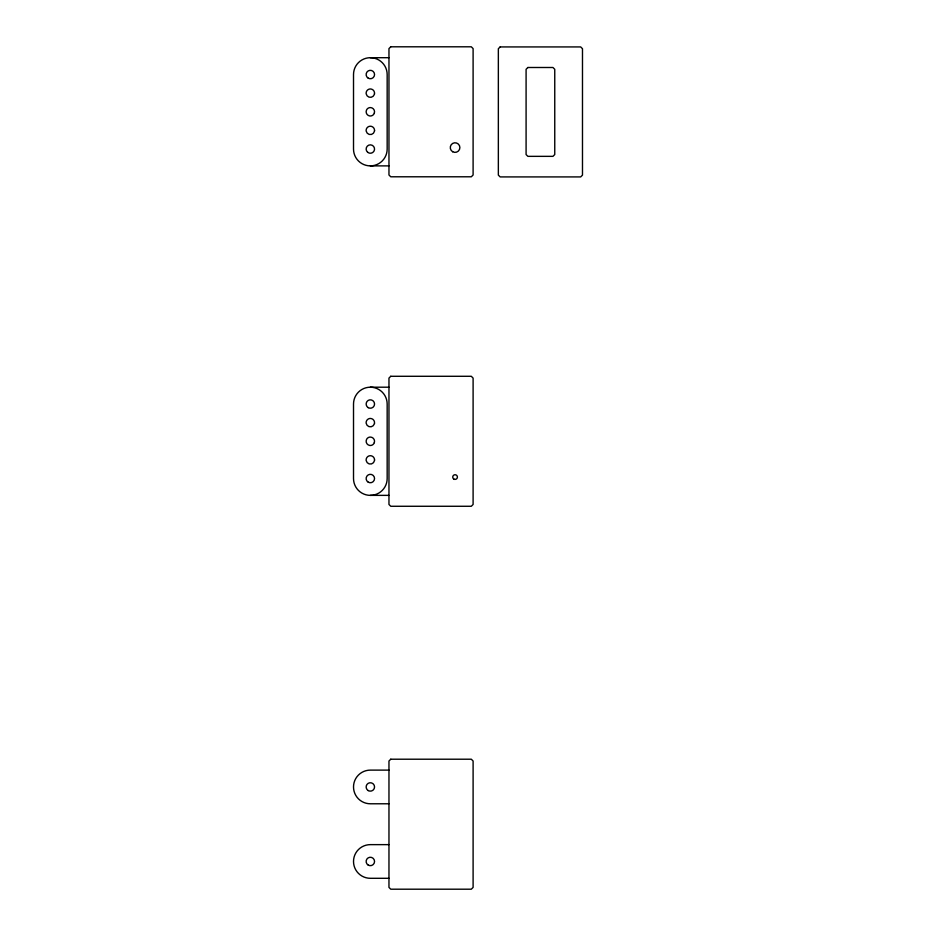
<?xml version="1.0" encoding="UTF-8"?>
<svg xmlns="http://www.w3.org/2000/svg" width="936" height="936" viewBox="0 0 936 936"><rect width="100%" height="100%" fill="white"/><g stroke="black" fill="none" stroke-linecap="round" stroke-linejoin="round"><path stroke-width="1.4" d="M388.966 165.883L370.34 165.883A16.825 16.825 0 0 1 353.515 149.046L353.515 74.529A16.825 16.825 0 0 1 370.34 57.704L388.966 57.704M388.966 495.366L370.34 495.366A16.825 16.825 0 0 1 353.515 478.542L353.515 404.024A16.825 16.825 0 0 1 370.34 387.2L388.966 387.2M388.966 770.117L370.34 770.117A16.825 16.825 0 0 0 353.515 786.954A16.825 16.825 0 0 0 370.34 803.778L388.966 803.778M388.966 844.635L370.34 844.635A16.825 16.825 0 0 0 353.515 861.471A16.825 16.825 0 0 0 370.34 878.296L388.966 878.296M370.34 57.704A16.825 16.825 0 0 1 387.165 74.529L387.165 149.046A16.825 16.825 0 0 1 370.34 165.883M370.34 495.366A16.825 16.825 0 0 0 387.165 478.542L387.165 404.024A16.825 16.825 0 0 0 370.34 387.2M374.552 130.42L374.494 131.075A4.212 4.212 0 0 1 366.187 131.075L366.128 130.42A4.212 4.212 0 0 1 370.34 126.22A4.212 4.212 0 0 1 374.552 130.42M374.552 459.915L374.494 460.57A4.212 4.212 0 0 1 366.187 460.57L366.128 459.915A4.212 4.212 0 0 1 370.34 455.703A4.212 4.212 0 0 1 374.552 459.915M374.494 93.822L374.341 94.466A4.212 4.212 0 0 1 366.187 93.822L366.128 93.167A4.212 4.212 0 0 1 369.685 89.014L370.34 88.955A4.212 4.212 0 0 1 374.494 93.822M374.494 423.306L374.341 423.95A4.212 4.212 0 0 1 366.187 423.306L366.128 422.651A4.212 4.212 0 0 1 369.685 418.497L370.34 418.45A4.212 4.212 0 0 1 374.494 423.306M374.341 113.092L374.084 113.701A4.212 4.212 0 0 1 370.34 115.994L369.685 115.947A4.212 4.212 0 0 1 366.596 109.886L366.935 109.325A4.212 4.212 0 0 1 369.685 107.64L370.34 107.581A4.212 4.212 0 0 1 374.341 113.092M374.341 442.576L374.084 443.196A4.212 4.212 0 0 1 370.34 445.489L369.685 445.431A4.212 4.212 0 0 1 366.596 439.37L366.935 438.808A4.212 4.212 0 0 1 369.685 437.124L370.34 437.077A4.212 4.212 0 0 1 374.341 442.576M390.768 46.8L388.966 48.602L388.966 174.985L390.768 176.787L471.299 176.787L473.101 174.985L473.101 48.602L471.299 46.8L390.768 46.8M500.152 46.929L498.35 48.73L498.35 175.114L500.152 176.916L580.683 176.916L582.485 175.114L582.485 48.73L580.683 46.929L500.152 46.929M527.892 67.497L526.09 69.299L526.09 154.545L527.892 156.347L552.954 156.347L554.755 154.545L554.755 69.299L552.954 67.497L527.892 67.497M390.768 376.284L388.966 378.097L388.966 504.469L390.768 506.271L471.299 506.271L473.101 504.469L473.101 378.097L471.299 376.284L390.768 376.284M390.768 759.213L388.966 761.015L388.966 887.398L390.768 889.2L471.299 889.2L473.101 887.398L473.101 761.015L471.299 759.213L390.768 759.213M368.234 78.179A4.212 4.212 0 0 0 374.552 74.529A4.212 4.212 0 0 0 368.234 70.89A4.212 4.212 0 0 0 368.234 78.179M367.696 152.322A4.212 4.212 0 0 0 374.494 149.713A4.212 4.212 0 0 0 368.831 145.127A4.212 4.212 0 0 0 367.696 152.322M452.673 151.737A4.809 4.809 0 0 0 459.88 147.584A4.809 4.809 0 0 0 452.673 143.419A4.809 4.809 0 0 0 452.673 151.737M453.901 479.092A2.34 2.34 0 0 0 457.411 477.067A2.34 2.34 0 0 0 453.901 475.043A2.34 2.34 0 0 0 453.901 479.092M368.234 407.663A4.212 4.212 0 0 0 374.552 404.024A4.212 4.212 0 0 0 368.234 400.386A4.212 4.212 0 0 0 368.234 407.663M368.234 482.18A4.212 4.212 0 0 0 374.552 478.542A4.212 4.212 0 0 0 368.234 474.891A4.212 4.212 0 0 0 368.234 482.18M368.234 790.592A4.212 4.212 0 0 0 374.552 786.954A4.212 4.212 0 0 0 368.234 783.303A4.212 4.212 0 0 0 368.234 790.592M368.234 865.11A4.212 4.212 0 0 0 374.552 861.471A4.212 4.212 0 0 0 368.234 857.821A4.212 4.212 0 0 0 368.234 865.11"/></g></svg>
